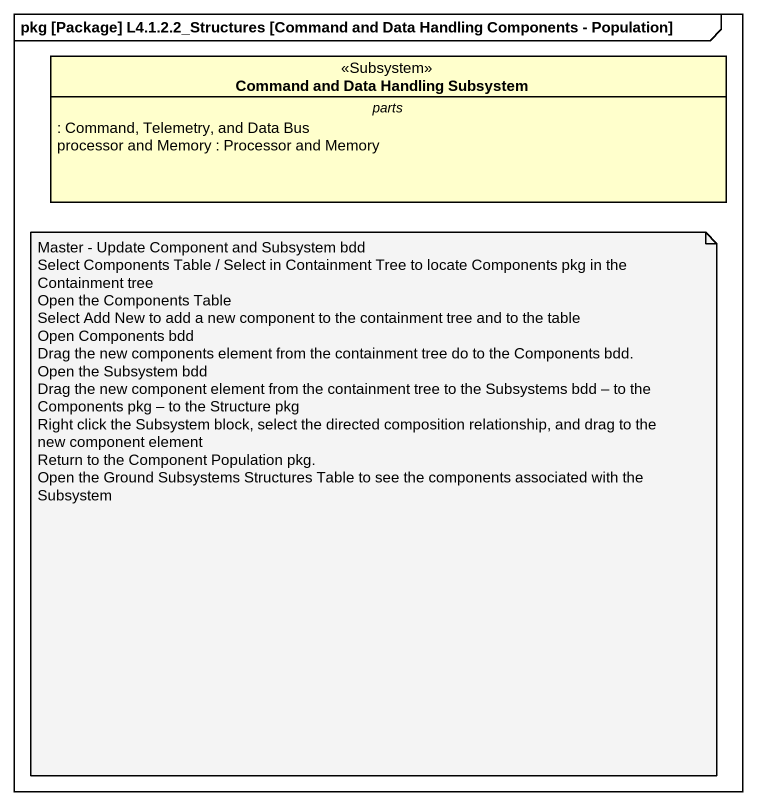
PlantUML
@startuml
mainframe pkg [Package] L4.1.2.2_Structures [Command and Data Handling Components - Population]
hide circle
hide empty members
class "Command and Data Handling Subsystem" as Command_and_Data_Handling <<Subsystem>> {
  -- parts --
  : Command, Telemetry, and Data Bus
  processor and Memory : Processor and Memory
}
note as N1
  Master - Update Component and Subsystem bdd
  Select Components Table / Select in Containment Tree to locate Components pkg in the Containment tree
  Open the Components Table
  Select Add New to add a new component to the containment tree and to the table
  Open Components bdd
  Drag the new components element from the containment tree do to the Components bdd.
  Open the Subsystem bdd
  Drag the new component element from the containment tree to the Subsystems bdd – to the Components pkg – to the Structure pkg
  Right click the Subsystem block, select the directed composition relationship, and drag to the new component element
  Return to the Component Population pkg.
  Open the Ground Subsystems Structures Table to see the components associated with the Subsystem
end note
@enduml
